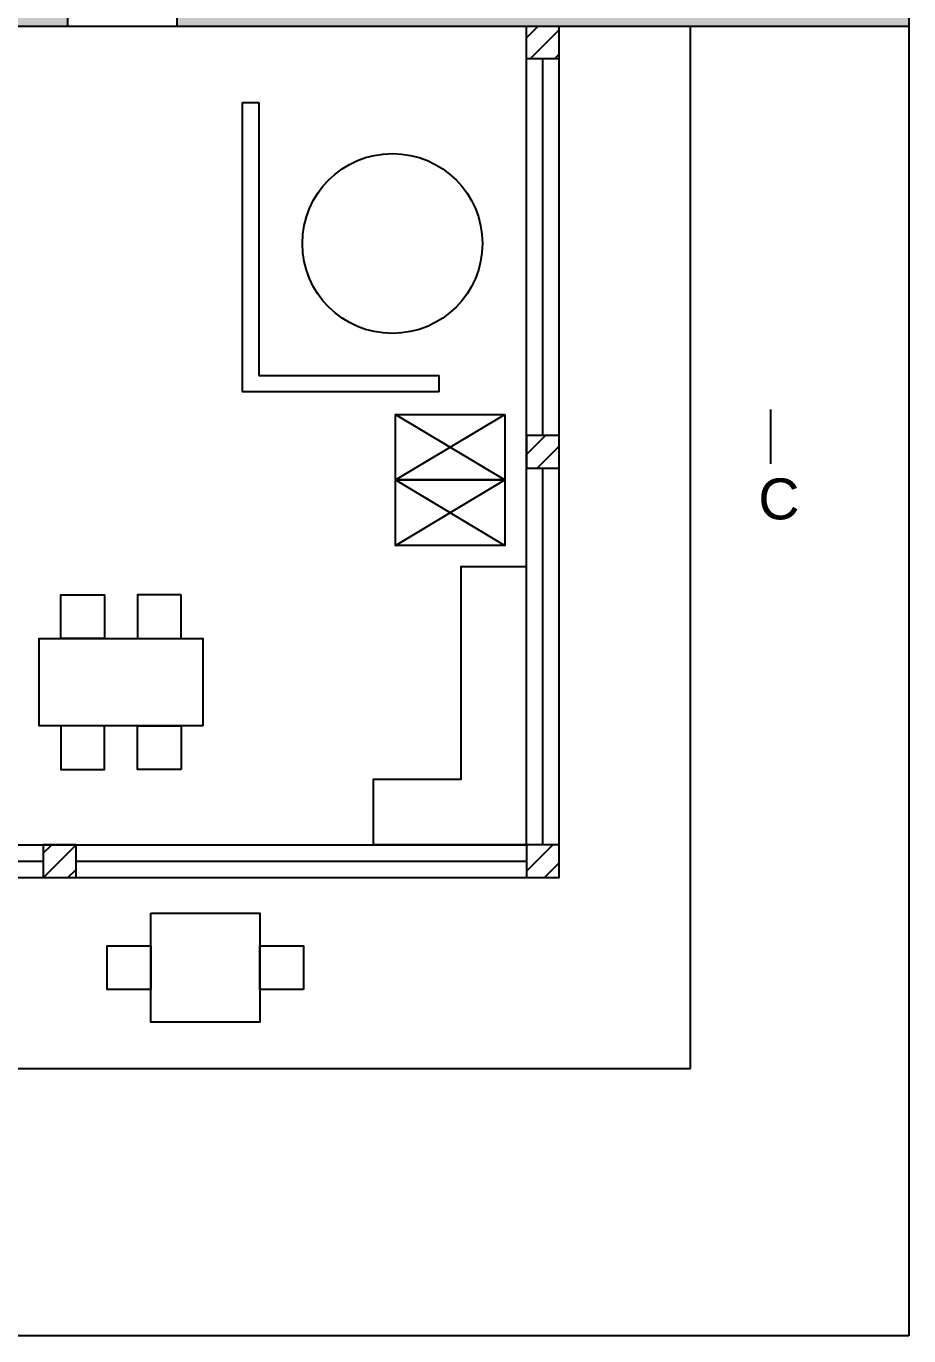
# Model space of a CAD drawing. Header units: centimetres. Extents: x -3096 to 13885, y -3131 to 5891.
# Drawn here: x 3196 to 4004, y 3318 to 4518 of the extents above; entities that cross this region are included whole.
import ezdxf

# ---------------------------------------------------------------- set-up
doc = ezdxf.new("R2010")
doc.units = ezdxf.units.CM
doc.styles.get("Standard").update_dxf_attribs({"font": 'arial.ttf'})

msp = doc.modelspace()

# ---------------------------------------------------------------- hatches: boundary and pattern name
at = {"transparency": 33554508}
h = msp.add_hatch(dxfattribs=at)
h.set_pattern_fill('GOST_WOOD', color=256, scale=2.9)
h.paths.add_polyline_path([(2004.4, 4578.3), (2004.4, 4518.3), (2442.3, 4518.3), (2442.3, 4578.3)])
h.paths.add_polyline_path([(2442.3, 4578.3), (2442.3, 4518.3), (2854.4, 4518.3), (2904.4, 4518.3), (3004.4, 4518.3), (3154.4, 4518.3), (3234.4, 4518.3), (3234.4, 4578.3)])
h.paths.add_polyline_path([(3484.5, 4518.3), (3484.5, 4578.3), (3334.4, 4578.3), (3334.4, 4518.3)])
h.paths.add_polyline_path([(4004.4, 4518.3), (4004.4, 4578.3), (3484.5, 4578.3), (3484.5, 4518.3)])
h = msp.add_hatch(dxfattribs=at)
h.set_pattern_fill('ANSI31', color=256, scale=5)
h.paths.add_polyline_path([(3654.4, 4488.3), (3684.4, 4488.3), (3684.4, 4518.3), (3654.4, 4518.3)])
h.paths.add_polyline_path([(3654.4, 4113.3), (3684.4, 4113.3), (3684.4, 4143.3), (3654.4, 4143.3)])
h = msp.add_hatch(dxfattribs=at)
h.set_pattern_fill('ANSI31', color=256, scale=5)
h.set_pattern_definition([(45, (57.5, 0), (-11.22532, 11.22532), [])])
h.paths.add_polyline_path([(3241.9, 3768.3), (3211.9, 3768.3), (3211.9, 3738.3), (3241.9, 3738.3)])
h = msp.add_hatch(dxfattribs=at)
h.set_pattern_fill('ANSI31', color=256, scale=5)
h.paths.add_polyline_path([(3684.4, 3768.3), (3654.4, 3768.3), (3654.4, 3738.3), (3684.4, 3738.3)])

# ---------------------------------------------------------------- linework, layer by layer
for p, q in [((4004.4, 5318.3), (4004.4, 3318.3)), ((3234.4, 4518.3), (3234.4, 4578.3)), ((3334.4, 4518.3), (3334.4, 4578.3)), ((2004.4, 4518.3), (4004.4, 4518.3)), ((3654.4, 3768.3), (3654.4, 4518.3)), ((3804.4, 3563.3), (3804.4, 4518.3)), ((3684.4, 4488.3), (3654.4, 4488.3)), ((3669.4, 4143.3), (3669.4, 4488.3)), ((3394.4, 4448.3), (3409.4, 4448.3)), ((3409.4, 4448.3), (3409.4, 4198.3)), ((3409.4, 4198.3), (3574.4, 4198.3)), ((3574.4, 4183.3), (3574.4, 4198.3)), ((3877.7, 4167.2), (3877.7, 4117.2)), ((3534.4, 4162.6), (3634.4, 4102.6)), ((3534.4, 4102.6), (3634.4, 4162.6)), ((3669.4, 3768.3), (3669.4, 4113.3)), ((3534.4, 4102.6), (3634.4, 4042.6)), ((3534.4, 4042.6), (3634.4, 4102.6)), ((3004.4, 3768.3), (3654.4, 3768.3)), ((2797.9, 3753.3), (3211.9, 3753.3)), ((3241.9, 3753.3), (3654.4, 3753.3)), ((2204.4, 3563.3), (3804.4, 3563.3)), ((4004.4, 3318.3), (2004.4, 3318.3))]:
    msp.add_line(p, q)
for points in [[(2324.4, 4518.3), (2324.4, 3738.3), (3684.4, 3738.3), (3684.4, 4518.3)], [(3574.4, 4183.3), (3394.4, 4183.3), (3394.4, 4448.3)], [(3634.4, 4162.6), (3634.4, 4102.6), (3534.4, 4102.6), (3534.4, 4162.6), (3634.4, 4162.6)], [(3634.4, 4102.6), (3634.4, 4042.6), (3534.4, 4042.6), (3534.4, 4102.6), (3634.4, 4102.6)], [(3654.4, 3768.3), (3514.4, 3768.3), (3514.4, 3828.3), (3594.4, 3828.3), (3594.4, 4023.3), (3654.4, 4023.3)], [(3268.1, 3957.3), (3228.1, 3957.3), (3228.1, 3997.3), (3268.1, 3997.3), (3268.1, 3957.3)], [(3338.1, 3997.3), (3298.1, 3997.3), (3298.1, 3957.3), (3338.1, 3957.3), (3338.1, 3997.3)], [(3358.1, 3877.3), (3208.1, 3877.3), (3208.1, 3957.3), (3358.1, 3957.3), (3358.1, 3877.3)], [(3268.1, 3877.3), (3228.1, 3877.3), (3228.1, 3837.3), (3268.1, 3837.3), (3268.1, 3877.3)], [(3338.1, 3837.3), (3298.1, 3837.3), (3298.1, 3877.3), (3338.1, 3877.3), (3338.1, 3837.3)], [(3310.3, 3705.7), (3410.3, 3705.7), (3410.3, 3605.7), (3310.3, 3605.7), (3310.3, 3705.7)], [(3310.3, 3635.7), (3270.3, 3635.7), (3270.3, 3675.7), (3310.3, 3675.7), (3310.3, 3635.7)], [(3450.3, 3635.7), (3410.3, 3635.7), (3410.3, 3675.7), (3450.3, 3675.7), (3450.3, 3635.7)]]:
    msp.add_lwpolyline(points)
for points in [[(3684.4, 4143.3), (3654.4, 4143.3), (3654.4, 4113.3), (3684.4, 4113.3)], [(3241.9, 3768.3), (3211.9, 3768.3), (3211.9, 3738.3), (3241.9, 3738.3)], [(3684.4, 3768.3), (3654.4, 3768.3), (3654.4, 3738.3), (3684.4, 3738.3)]]:
    msp.add_lwpolyline(points, close=True)
msp.add_circle((3531.6, 4319.2), 82.4)

# ---------------------------------------------------------------- texts
at = {"insert": (3866.6, 4103.9), "char_height": 37.5, "attachment_point": 1}
msp.add_mtext_dynamic_manual_height_columns('C', width=44.025, gutter_width=12.5, heights=[0], dxfattribs=at)

doc.saveas('drawing.dxf')
